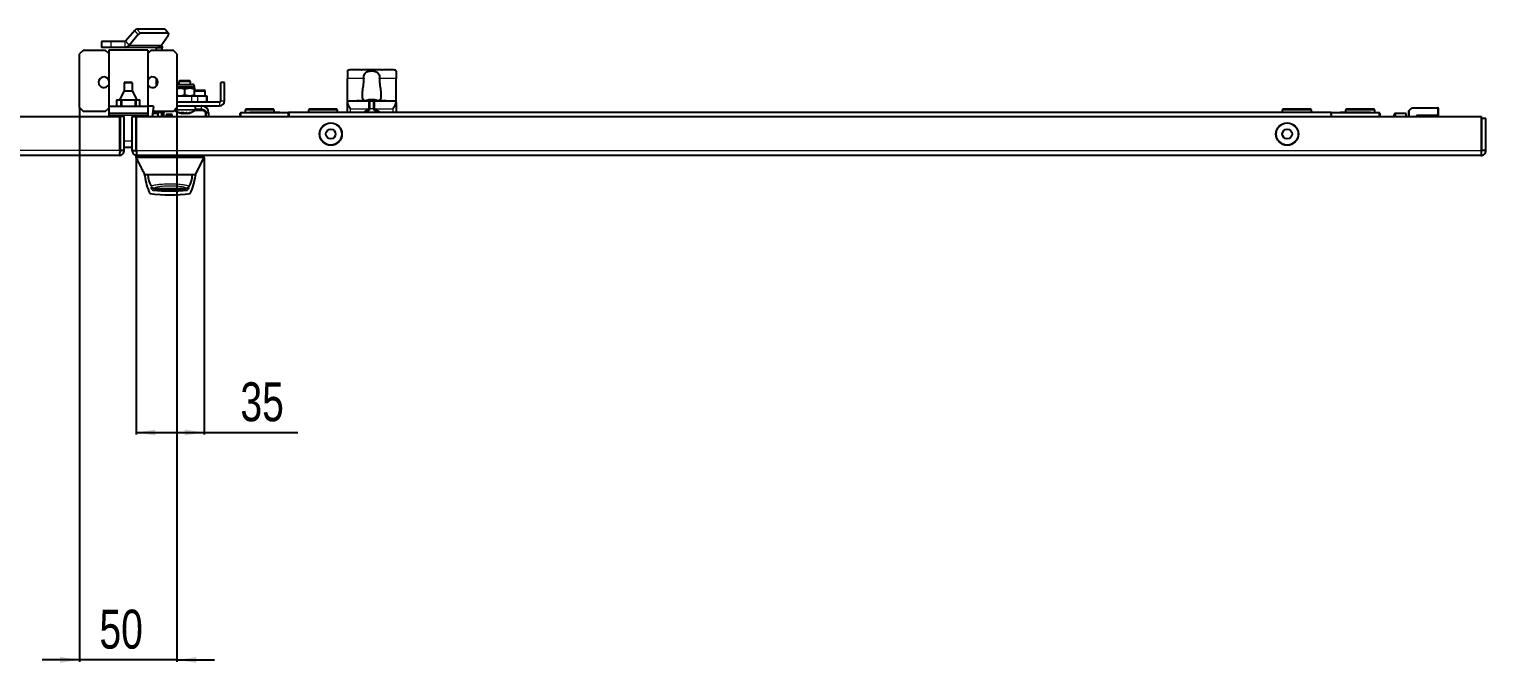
# Model space of a CAD drawing. Header units: millimetres. Extents: x -1434 to 3240, y -1538 to 1219.
# Drawn here: x 2119 to 2867, y -1538 to -1213 of the extents above; entities that cross this region are included whole.
import ezdxf

# ---------------------------------------------------------------- set-up
doc = ezdxf.new("R2010")
doc.units = ezdxf.units.MM
doc.layers.add('FORMAT', color=7, linetype='Continuous')
doc.styles.add('SLDTEXTSTYLE0', font='TXT', dxfattribs={"width": 0.75})
doc.dimstyles.new('SLDDIMSTYLE0', dxfattribs={"dimtxt": 20, "dimasz": 10, "dimexe": 0, "dimexo": 0.0625, "dimgap": 5, "dimtad": 2, "dimdec": 1, "dimrnd": 1e-09, "dimzin": 12, "dimdsep": 46, "dimtxsty": 'SLDTEXTSTYLE0', "dimsah": 1, "dimcen": 0.09, "dimadec": 0, "dimazin": 3, "dimtfac": 1, "dimtofl": 0, "dimtmove": 0, "dimatfit": 3, "dimfxl": 0, "dimfrac": 2, "dimtolj": 1, "dimtzin": 12, "dimarcsym": 0})
doc.dimstyles.new('SLDDIMSTYLE1', dxfattribs={"dimtxt": 20, "dimasz": 10, "dimexe": 0, "dimexo": 0.0625, "dimgap": 5, "dimtad": 2, "dimdec": 1, "dimrnd": 1e-09, "dimzin": 12, "dimdsep": 46, "dimtxsty": 'SLDTEXTSTYLE0', "dimsah": 1, "dimcen": 0.09, "dimadec": 0, "dimazin": 3, "dimtfac": 1, "dimtmove": 0, "dimatfit": 0, "dimfxl": 0, "dimfrac": 2, "dimtolj": 1, "dimtzin": 12, "dimarcsym": 0})

# ---------------------------------------------------------------- blocks, each defined once
blk = doc.blocks.new('_D_12')
at = {"layer": 'FORMAT'}
for p, q in [((2145.28, -1252.91), (2145.28, -1537.5)), ((2195.28, -1252.91), (2195.28, -1537.5)), ((2145.28, -1536.5), (2126.05, -1536.5)), ((2195.28, -1536.5), (2145.28, -1536.5)), ((2195.28, -1536.5), (2214.51, -1536.5))]:
    blk.add_line(p, q, dxfattribs=at)
for points in [[(2145.28, -1536.5), (2135.28, -1534.96), (2135.28, -1538.04)], [(2195.28, -1536.5), (2205.28, -1538.04), (2205.28, -1534.96)]]:
    blk.add_solid(points, dxfattribs=at)
at = {"layer": 'FORMAT', "insert": (2155.5, -1510.72), "char_height": 20, "attachment_point": 1, "style": 'SLDTEXTSTYLE0'}
blk.add_mtext('50', dxfattribs=at)
blk = doc.blocks.new('_D_13')
at = {"layer": 'FORMAT'}
for p, q in [((2174.28, -1278.51), (2174.28, -1420.76)), ((2209.28, -1278.51), (2209.28, -1420.76)), ((2174.28, -1419.76), (2209.28, -1419.76)), ((2209.28, -1419.76), (2257.44, -1419.76))]:
    blk.add_line(p, q, dxfattribs=at)
for points in [[(2174.28, -1419.76), (2184.28, -1421.3), (2184.28, -1418.22)], [(2209.28, -1419.76), (2199.28, -1418.22), (2199.28, -1421.3)]]:
    blk.add_solid(points, dxfattribs=at)
at = {"layer": 'FORMAT', "insert": (2227.88, -1393.98), "char_height": 20, "attachment_point": 1, "style": 'SLDTEXTSTYLE0'}
blk.add_mtext('35', dxfattribs=at)

msp = doc.modelspace()

# ---------------------------------------------------------------- linework, layer by layer
at = {"color": 7, "linetype": 'Continuous', "lineweight": 25}
for p, q in [((2156.56, -1219.02), (2156.56, -1222.02)), ((2161.56, -1219.02), (2156.56, -1219.02)), ((2168.5, -1219.02), (2161.56, -1219.02)), ((2173.63, -1213.34), (2168.87, -1218.84)), ((2175.47, -1215.46), (2170.71, -1220.96)), ((2188.88, -1212.63), (2174.74, -1212.63)), ((2190.72, -1214.76), (2176.58, -1214.76)), ((2187.17, -1220.96), (2190.75, -1215.84)), ((2191, -1214.86), (2189.17, -1212.74)), ((2147.28, -1223.4), (2145.28, -1225.4)), ((2145.28, -1252.9), (2145.28, -1225.4)), ((2147.28, -1223.4), (2158.53, -1223.4)), ((2161.56, -1222.02), (2156.56, -1222.02)), ((2160.28, -1225.15), (2158.53, -1223.4)), ((2180.28, -1223.4), (2160.28, -1223.4)), ((2160.28, -1223.4), (2160.28, -1252.4)), ((2168.5, -1222.02), (2161.56, -1222.02)), ((2185.03, -1222.02), (2168.5, -1222.02)), ((2182.03, -1223.4), (2180.28, -1225.15)), ((2180.28, -1223.4), (2180.28, -1252.4)), ((2182.03, -1223.4), (2193.28, -1223.4)), ((2187.78, -1222.32), (2184.78, -1222.32)), ((2184.78, -1223.4), (2184.78, -1222.32)), ((2187.78, -1223.4), (2187.78, -1222.32)), ((2195.28, -1225.4), (2193.28, -1223.4)), ((2195.28, -1225.4), (2195.28, -1252.9)), ((2289.8, -1233.61), (2284.28, -1233.61)), ((2290.69, -1233.56), (2290.17, -1233.56)), ((2299.88, -1233.5), (2290.69, -1233.5)), ((2300.4, -1233.56), (2299.88, -1233.55)), ((2306.28, -1233.61), (2300.76, -1233.61)), ((2168.27, -1240.4), (2168.27, -1244.4)), ((2168.77, -1239.9), (2171.78, -1239.9)), ((2172.28, -1240.4), (2172.28, -1244.4)), ((2184.78, -1238.65), (2184.78, -1238.01)), ((2184.78, -1238.65), (2185.23, -1238.65)), ((2184.78, -1241.79), (2184.78, -1238.65)), ((2195.31, -1241), (2195.28, -1241)), ((2195.31, -1241), (2203.25, -1241)), ((2196.78, -1239), (2196.28, -1239.5)), ((2196.28, -1239.5), (2196.28, -1241)), ((2202.02, -1239.5), (2196.28, -1239.5)), ((2196.78, -1239), (2201.57, -1239)), ((2201.57, -1239), (2201.78, -1239)), ((2202.28, -1239.5), (2201.78, -1239)), ((2202.28, -1239.5), (2202.02, -1239.5)), ((2202.28, -1241), (2202.28, -1239.5)), ((2219.78, -1240), (2217.78, -1240)), ((2217.78, -1249.4), (2217.78, -1240)), ((2219.78, -1249.4), (2219.78, -1240)), ((2282.78, -1234.17), (2282.78, -1238)), ((2282.78, -1249.5), (2282.78, -1238)), ((2307.78, -1234.17), (2307.78, -1238)), ((2307.78, -1249.5), (2307.78, -1238)), ((2164.28, -1248.9), (2164.28, -1252.4)), ((2164.28, -1248.9), (2165.78, -1248.9)), ((2168.27, -1244.4), (2165.78, -1248.9)), ((2165.78, -1248.9), (2174.78, -1248.9)), ((2166.78, -1248.9), (2166.78, -1252.4)), ((2168.27, -1244.4), (2172.28, -1244.4)), ((2172.28, -1244.4), (2174.78, -1248.9)), ((2173.78, -1248.9), (2173.78, -1252.4)), ((2174.78, -1248.9), (2176.28, -1248.9)), ((2176.28, -1252.4), (2176.28, -1248.9)), ((2195.28, -1243), (2196.88, -1243)), ((2202.97, -1247), (2195.28, -1247)), ((2199.42, -1243.45), (2196.88, -1243)), ((2201.88, -1243), (2196.88, -1243)), ((2199.42, -1246.55), (2196.88, -1247)), ((2199.42, -1246.55), (2199.42, -1243.45)), ((2204.35, -1243.45), (2201.88, -1243)), ((2204.28, -1243), (2201.88, -1243)), ((2204.35, -1246.55), (2201.88, -1247)), ((2206.05, -1247), (2202.97, -1247)), ((2204.28, -1243), (2204.28, -1242.03)), ((2204.34, -1243.04), (2204.28, -1243)), ((2204.28, -1243), (2204.28, -1243)), ((2204.28, -1247), (2204.28, -1247)), ((2204.34, -1243.1), (2204.3, -1243.06)), ((2204.35, -1246.55), (2204.35, -1243.45)), ((2204.35, -1244), (2209.18, -1244)), ((2210.51, -1247), (2206.05, -1247)), ((2209.78, -1247), (2209.78, -1244.6)), ((2210.78, -1247), (2210.51, -1247)), ((2210.78, -1250), (2210.78, -1247)), ((2290.43, -1245.29), (2290.43, -1247.87)), ((2294.77, -1249.17), (2294.76, -1248.87)), ((2296.23, -1248.9), (2296.23, -1248.87)), ((2300.13, -1247.87), (2300.13, -1245.29)), ((2145.28, -1252.9), (2147.28, -1254.9)), ((2158.53, -1254.9), (2147.28, -1254.9)), ((2158.53, -1254.9), (2160.28, -1253.15)), ((2180.28, -1252.4), (2160.28, -1252.4)), ((2160.28, -1252.4), (2160.28, -1255.9)), ((2180.28, -1255.9), (2160.28, -1255.9)), ((2160.28, -1255.9), (2160.28, -1256.99)), ((2180.28, -1252), (2182.91, -1252)), ((2180.28, -1252.4), (2180.28, -1255.9)), ((2180.28, -1255.9), (2180.28, -1256.99)), ((2183.34, -1252.44), (2182.61, -1257.5)), ((2185.58, -1255.9), (2182.84, -1255.9)), ((2183.34, -1252.44), (2182.91, -1252)), ((2193.28, -1254.9), (2182.99, -1254.9)), ((2185.65, -1254.9), (2185.58, -1255.6)), ((2185.58, -1257.5), (2185.58, -1255.6)), ((2187.58, -1257.5), (2187.58, -1255.6)), ((2188.28, -1255.9), (2187.58, -1255.9)), ((2188.28, -1255.9), (2188.28, -1257.5)), ((2193.28, -1254.9), (2195.28, -1252.9)), ((2195.28, -1250), (2217.18, -1250)), ((2195.28, -1252), (2217.18, -1252)), ((2197.92, -1255.85), (2197.92, -1255.9)), ((2198.22, -1255.45), (2198.22, -1255.89)), ((2198.22, -1255.9), (2198.22, -1255.45)), ((2198.39, -1255.89), (2198.22, -1255.86)), ((2198.39, -1255.44), (2198.39, -1255.89)), ((2198.43, -1255.9), (2198.43, -1255.44)), ((2199.19, -1255.82), (2199.19, -1255.9)), ((2199.22, -1255.83), (2199.22, -1255.89)), ((2199.28, -1255.87), (2199.22, -1255.89)), ((2200.13, -1255.9), (2200.13, -1255.58)), ((2200.34, -1255.9), (2200.34, -1255.86)), ((2200.63, -1255.8), (2200.63, -1255.9)), ((2200.66, -1255.79), (2200.66, -1255.89)), ((2208.28, -1253.9), (2204.74, -1253.9)), ((2204.78, -1254), (2204.78, -1252)), ((2210.28, -1257.5), (2210.28, -1255.9)), ((2211.58, -1255.6), (2211.58, -1257.5)), ((2227.78, -1257.5), (2227.78, -1255.8)), ((2228.08, -1255.5), (2252.48, -1255.5)), ((2230.78, -1253.5), (2230.28, -1254)), ((2230.28, -1254), (2230.28, -1255.5)), ((2245.28, -1254), (2230.28, -1254)), ((2230.78, -1253.5), (2244.78, -1253.5)), ((2232.64, -1255.3), (2232.64, -1255.5)), ((2236.45, -1255.3), (2236.45, -1255.5)), ((2236.45, -1255.3), (2237.24, -1255.3)), ((2237.24, -1255.3), (2237.24, -1255.5)), ((2237.24, -1255.3), (2239.12, -1255.3)), ((2238.58, -1255.3), (2238.58, -1255.28)), ((2239.12, -1255.3), (2239.12, -1255.5)), ((2239.12, -1255.3), (2240.17, -1255.3)), ((2240.17, -1255.3), (2240.17, -1255.5)), ((2240.17, -1255.3), (2241.57, -1255.3)), ((2241.74, -1255.28), (2241.74, -1255.5)), ((2241.83, -1255.3), (2241.83, -1255.5)), ((2241.83, -1255.3), (2243.18, -1255.3)), ((2243.18, -1255.3), (2243.18, -1255.5)), ((2243.18, -1255.3), (2245.17, -1255.3)), ((2245.28, -1254), (2244.78, -1253.5)), ((2245.17, -1255.3), (2245.17, -1255.5)), ((2245.17, -1255.3), (2248.13, -1255.3)), ((2245.28, -1255.3), (2245.28, -1254)), ((2248.13, -1255.3), (2248.13, -1255.5)), ((2787.78, -1255.5), (2252.78, -1255.5)), ((2252.78, -1255.5), (2252.78, -1255.8)), ((2252.78, -1255.8), (2252.78, -1256.45)), ((2263.28, -1253.5), (2262.78, -1254)), ((2262.78, -1254), (2262.78, -1255.5)), ((2277.78, -1254), (2262.78, -1254)), ((2263.28, -1253.5), (2277.28, -1253.5)), ((2277.78, -1254), (2277.28, -1253.5)), ((2277.78, -1255.5), (2277.78, -1254)), ((2282.78, -1250.38), (2282.78, -1249.5)), ((2282.78, -1249.5), (2296.28, -1249.5)), ((2282.78, -1255.5), (2282.78, -1250.38)), ((2287.66, -1249.4), (2287.66, -1249.5)), ((2287.8, -1249.4), (2287.8, -1249.5)), ((2287.92, -1249.4), (2287.92, -1249.5)), ((2288.73, -1249.4), (2287.92, -1249.4)), ((2288.73, -1249.4), (2288.73, -1249.5)), ((2288.88, -1249.4), (2288.88, -1249.5)), ((2289, -1249.4), (2289, -1249.5)), ((2289.34, -1249.4), (2289.34, -1249.5)), ((2289.52, -1249.4), (2289.52, -1249.5)), ((2290.05, -1249.4), (2290.05, -1249.5)), ((2290.53, -1249.4), (2290.53, -1249.5)), ((2290.7, -1249.4), (2290.7, -1249.5)), ((2291.16, -1249.4), (2291.16, -1249.5)), ((2291.3, -1249.4), (2291.3, -1249.5)), ((2291.42, -1249.4), (2291.42, -1249.5)), ((2291.73, -1249.4), (2291.73, -1249.5)), ((2293.01, -1249.4), (2291.89, -1249.4)), ((2293.01, -1249.4), (2293.01, -1249.5)), ((2293.15, -1249.4), (2293.15, -1249.5)), ((2293.34, -1249.4), (2293.34, -1249.5)), ((2293.35, -1249.4), (2293.35, -1249.5)), ((2293.94, -1249.4), (2293.35, -1249.4)), ((2293.94, -1249.4), (2293.94, -1249.5)), ((2294.84, -1249.4), (2294.27, -1249.4)), ((2294.28, -1249.5), (2296.28, -1249.5)), ((2294.28, -1253.5), (2294.28, -1249.5)), ((2294.28, -1253.5), (2294.28, -1253.53)), ((2294.56, -1249.17), (2294.53, -1248.94)), ((2294.84, -1249.4), (2294.84, -1249.5)), ((2294.85, -1249.4), (2294.85, -1249.5)), ((2294.85, -1249.4), (2295.03, -1249.4)), ((2295.03, -1249.4), (2295.03, -1249.5)), ((2295.03, -1249.4), (2295.03, -1249.4)), ((2295.05, -1249.4), (2295.05, -1249.5)), ((2295.2, -1249.4), (2295.2, -1249.5)), ((2296, -1249.4), (2295.2, -1249.4)), ((2296, -1249.4), (2296, -1249.5)), ((2296.14, -1249.4), (2296.14, -1249.5)), ((2296.26, -1249.4), (2296.26, -1249.5)), ((2296.28, -1249.5), (2296.28, -1253.5)), ((2296.28, -1253.53), (2296.28, -1253.5)), ((2296.29, -1249.43), (2296.55, -1249.43)), ((2296.69, -1249.4), (2296.69, -1249.5)), ((2296.78, -1248.99), (2296.79, -1248.94)), ((2296.78, -1249.5), (2307.78, -1249.5)), ((2296.82, -1249.4), (2296.82, -1249.5)), ((2297.18, -1249.4), (2297.18, -1249.5)), ((2297.44, -1249.4), (2297.44, -1249.5)), ((2297.56, -1249.4), (2297.56, -1249.5)), ((2297.7, -1249.4), (2297.7, -1249.5)), ((2297.82, -1249.4), (2297.82, -1249.5)), ((2298.25, -1249.4), (2298.25, -1249.5)), ((2298.28, -1249.4), (2298.25, -1249.4)), ((2298.29, -1249.4), (2298.29, -1249.5)), ((2298.32, -1249.4), (2298.32, -1249.5)), ((2298.49, -1249.4), (2298.49, -1249.5)), ((2298.84, -1249.4), (2298.84, -1249.5)), ((2299.33, -1249.4), (2299.33, -1249.5)), ((2299.52, -1249.4), (2299.52, -1249.5)), ((2299.87, -1249.4), (2299.87, -1249.5)), ((2300.02, -1249.4), (2300.02, -1249.5)), ((2301.08, -1249.4), (2300.02, -1249.4)), ((2301.08, -1249.4), (2301.08, -1249.5)), ((2301.39, -1249.4), (2301.39, -1249.5)), ((2301.56, -1249.4), (2301.56, -1249.5)), ((2301.93, -1249.4), (2301.93, -1249.5)), ((2302.69, -1249.4), (2301.93, -1249.4)), ((2302.69, -1249.4), (2302.69, -1249.5)), ((2307.78, -1250.38), (2307.78, -1249.5)), ((2307.78, -1250.38), (2307.78, -1255.5)), ((2763.28, -1253.5), (2762.78, -1254)), ((2762.78, -1254), (2762.78, -1255.5)), ((2777.78, -1254), (2762.78, -1254)), ((2763.28, -1253.5), (2777.28, -1253.5)), ((2777.78, -1254), (2777.28, -1253.5)), ((2777.78, -1255.5), (2777.78, -1254)), ((2787.78, -1255.5), (2787.78, -1255.8)), ((2787.78, -1256.45), (2787.78, -1255.8)), ((2788.08, -1255.5), (2812.48, -1255.5)), ((2792.43, -1255.3), (2792.43, -1255.5)), ((2792.43, -1255.3), (2792.78, -1255.3)), ((2792.78, -1255.3), (2792.78, -1255.5)), ((2792.78, -1255.3), (2793.03, -1255.3)), ((2793.03, -1255.3), (2793.03, -1255.5)), ((2793.03, -1255.3), (2793.14, -1255.3)), ((2793.14, -1255.3), (2793.14, -1255.5)), ((2794.17, -1255.3), (2794.17, -1255.5)), ((2794.17, -1255.3), (2794.84, -1255.3)), ((2794.84, -1255.3), (2794.84, -1255.5)), ((2794.84, -1255.3), (2795.18, -1255.3)), ((2795.18, -1255.3), (2795.18, -1255.5)), ((2795.78, -1253.5), (2795.28, -1254)), ((2795.28, -1254), (2795.28, -1255.3)), ((2810.28, -1254), (2795.28, -1254)), ((2795.78, -1253.5), (2809.78, -1253.5)), ((2798.49, -1255.5), (2798.49, -1255.28)), ((2798.63, -1255.3), (2799.41, -1255.3)), ((2799.41, -1255.3), (2799.41, -1255.5)), ((2799.41, -1255.3), (2800.2, -1255.3)), ((2800.2, -1255.3), (2800.2, -1255.5)), ((2800.2, -1255.3), (2800.69, -1255.3)), ((2800.69, -1255.3), (2800.69, -1255.5)), ((2800.69, -1255.3), (2802.08, -1255.3)), ((2801.72, -1255.28), (2801.72, -1255.3)), ((2802.08, -1255.3), (2802.08, -1255.5)), ((2802.08, -1255.3), (2803.13, -1255.3)), ((2803.13, -1255.3), (2803.13, -1255.5)), ((2804.17, -1255.3), (2804.17, -1255.5)), ((2804.17, -1255.3), (2806.14, -1255.3)), ((2806.14, -1255.3), (2806.14, -1255.5)), ((2806.14, -1255.3), (2808.13, -1255.3)), ((2808.13, -1255.3), (2808.13, -1255.5)), ((2810.28, -1254), (2809.78, -1253.5)), ((2810.28, -1255.5), (2810.28, -1254)), ((2812.78, -1255.8), (2812.78, -1257.5)), ((2826.28, -1256), (2820.88, -1256)), ((2826.28, -1257.5), (2826.28, -1256)), ((2827.78, -1254.5), (2829.28, -1253)), ((2827.78, -1257.5), (2827.78, -1254.5)), ((2827.98, -1254.58), (2827.78, -1254.5)), ((2829.36, -1253.2), (2829.28, -1253)), ((2829.28, -1253), (2842.58, -1253)), ((2842.78, -1253.2), (2842.78, -1256.8)), ((1475.58, -1257.5), (2165.98, -1257.5)), ((2160.28, -1256.99), (2160.28, -1257.5)), ((2165.98, -1274.9), (2165.98, -1257.5)), ((2168.28, -1257.5), (2166.28, -1257.5)), ((2166.28, -1274.9), (2166.28, -1257.5)), ((2168.28, -1274.9), (2168.28, -1257.5)), ((2172.28, -1274.9), (2172.28, -1257.5)), ((2172.28, -1257.5), (2174.28, -1257.5)), ((2174.28, -1274.9), (2174.28, -1257.5)), ((2174.58, -1257.5), (2864.98, -1257.5)), ((2174.58, -1274.9), (2174.58, -1257.5)), ((2180.28, -1256.99), (2180.28, -1257.5)), ((2192.88, -1256.45), (2189.68, -1256.45)), ((2189.68, -1256.45), (2189.68, -1257.5)), ((2189.68, -1257.2), (2192.88, -1257.2)), ((2192.88, -1257.5), (2192.88, -1256.45)), ((2252.78, -1256.45), (2252.78, -1257.5)), ((2787.78, -1256.45), (2787.78, -1257.5)), ((2820.28, -1257.5), (2820.28, -1256.6)), ((2831.78, -1257.2), (2831.78, -1257.5)), ((2842.58, -1257), (2831.98, -1257)), ((2842.78, -1257.2), (2842.78, -1256.8)), ((2842.78, -1257.2), (2842.78, -1257.5)), ((2864.98, -1274.9), (2864.98, -1257.5)), ((2867.28, -1258.5), (2865.28, -1258.5)), ((2865.28, -1274.9), (2865.28, -1258.5)), ((2867.28, -1274.9), (2867.28, -1258.5)), ((2165.68, -1277.5), (1475.88, -1277.5)), ((2166.28, -1273.4), (2165.98, -1273.4)), ((2168.28, -1274.9), (2166.28, -1274.9)), ((2166.28, -1275.08), (2166.28, -1275.5)), ((2172.28, -1273.4), (2168.28, -1273.4)), ((2172.28, -1274.9), (2174.28, -1274.9)), ((2174.28, -1275.5), (2174.28, -1274.9)), ((2174.28, -1278.5), (2174.28, -1277.5)), ((2174.88, -1277.5), (2174.28, -1277.5)), ((2864.68, -1277.5), (2174.88, -1277.5)), ((2203.78, -1278.5), (2179.78, -1278.5)), ((2204.78, -1287.5), (2209.31, -1278.45)), ((2209.28, -1278.5), (2209.28, -1277.5)), ((2867.28, -1274.9), (2865.28, -1274.9)), ((2181.18, -1287.5), (2178.78, -1287.5)), ((2178.82, -1287.5), (2178.82, -1287.71)), ((2202.38, -1287.5), (2181.18, -1287.5)), ((2204.78, -1287.5), (2202.38, -1287.5)), ((2204.74, -1287.71), (2204.74, -1287.5)), ((2185.95, -1294.48), (2186.1, -1294.49)), ((2185.95, -1294.49), (2197.54, -1294.49))]:
    msp.add_line(p, q, dxfattribs=at)
at = {"color": 8, "linetype": 'Continuous', "lineweight": 18}
for p, q in [((2161.56, -1222.02), (2161.56, -1219.02)), ((2168.5, -1219.02), (2168.5, -1222.02)), ((2168.87, -1218.84), (2170.71, -1220.96)), ((2175.47, -1215.46), (2173.63, -1213.34)), ((2176.58, -1214.76), (2174.74, -1212.63)), ((2190.72, -1214.76), (2188.88, -1212.63)), ((2187.17, -1220.96), (2170.71, -1220.96)), ((2172.28, -1240.4), (2168.27, -1240.4)), ((2291.19, -1238), (2282.78, -1238)), ((2307.78, -1238), (2299.37, -1238)), ((2166.28, -1248.9), (2166.28, -1252.4)), ((2174.28, -1248.9), (2174.28, -1252.4)), ((2195.28, -1242.03), (2204.28, -1242.03)), ((2202.97, -1250), (2202.97, -1247)), ((2209.78, -1244.6), (2204.35, -1244.6)), ((2206.05, -1250), (2206.05, -1247)), ((2210.51, -1250), (2210.51, -1247)), ((2182.9, -1255.5), (2185.58, -1255.5)), ((2187.58, -1255.6), (2185.58, -1255.6)), ((2187.58, -1255.5), (2188.36, -1255.5)), ((2188.78, -1257.5), (2188.78, -1255.9)), ((2193.78, -1254.4), (2194.47, -1254.4)), ((2204.22, -1254.2), (2193.98, -1254.2)), ((2204.31, -1254), (2194.18, -1254)), ((2204.1, -1254.4), (2208.28, -1254.4)), ((2204.68, -1254.2), (2204.22, -1254.2)), ((2204.78, -1254), (2204.31, -1254)), ((2207.98, -1254), (2207.98, -1252)), ((2209.78, -1255.9), (2209.78, -1257.5)), ((2210.22, -1255.6), (2211.58, -1255.6)), ((2217.18, -1250), (2217.18, -1252)), ((2217.78, -1249.4), (2219.78, -1249.4)), ((2228.08, -1255.8), (2227.78, -1255.8)), ((2228.08, -1255.5), (2228.08, -1255.8)), ((2228.08, -1255.8), (2228.08, -1257.5)), ((2252.48, -1255.8), (2228.08, -1255.8)), ((2233.87, -1255.3), (2233.87, -1255.5)), ((2252.48, -1255.5), (2252.48, -1255.8)), ((2252.78, -1255.8), (2252.48, -1255.8)), ((2252.48, -1257.5), (2252.48, -1255.8)), ((2284.28, -1253.5), (2284.28, -1255.5)), ((2284.28, -1253.5), (2293.78, -1253.5)), ((2291.89, -1249.4), (2291.89, -1249.5)), ((2293.42, -1254.01), (2293.56, -1254.49)), ((2293.78, -1253.5), (2293.78, -1249.5)), ((2293.78, -1253.5), (2294.28, -1253.5)), ((2293.78, -1253.53), (2293.78, -1253.5)), ((2293.78, -1253.53), (2294.28, -1253.53)), ((2296.28, -1253.5), (2294.28, -1253.5)), ((2296.28, -1253.5), (2296.78, -1253.5)), ((2296.28, -1253.53), (2296.78, -1253.53)), ((2296.78, -1249.5), (2296.78, -1253.5)), ((2296.78, -1253.5), (2296.78, -1253.53)), ((2296.78, -1253.5), (2306.28, -1253.5)), ((2297.01, -1254.49), (2297.14, -1254.01)), ((2306.28, -1255.5), (2306.28, -1253.5)), ((2788.08, -1255.8), (2787.78, -1255.8)), ((2788.08, -1255.8), (2788.08, -1255.5)), ((2788.08, -1255.8), (2788.08, -1257.5)), ((2812.48, -1255.8), (2788.08, -1255.8)), ((2796.91, -1255.3), (2796.91, -1255.5)), ((2812.48, -1255.5), (2812.48, -1255.8)), ((2812.78, -1255.8), (2812.48, -1255.8)), ((2812.48, -1257.5), (2812.48, -1255.8)), ((2820.88, -1256), (2820.88, -1257.5)), ((2829.36, -1253.2), (2827.98, -1254.58)), ((2827.98, -1254.58), (2827.98, -1257.5)), ((2842.58, -1253.2), (2829.36, -1253.2)), ((2842.58, -1253.2), (2842.58, -1253)), ((2842.58, -1256.8), (2842.58, -1253.2)), ((2842.78, -1253.2), (2842.58, -1253.2)), ((2180.28, -1256.99), (2160.28, -1256.99)), ((2192.88, -1256.65), (2189.68, -1256.65)), ((2831.58, -1257.5), (2831.58, -1257.2)), ((2831.78, -1257.2), (2831.58, -1257.2)), ((2831.98, -1257.2), (2831.78, -1257.2)), ((2831.98, -1256.8), (2842.58, -1256.8)), ((2831.98, -1257), (2831.98, -1256.8)), ((2831.98, -1257), (2831.98, -1257.2)), ((2842.58, -1257.2), (2831.98, -1257.2)), ((2831.98, -1257.2), (2831.98, -1257.5)), ((2842.78, -1256.8), (2842.58, -1256.8)), ((2842.58, -1257), (2842.58, -1256.8)), ((2842.58, -1257), (2842.58, -1257.2)), ((2842.78, -1257.2), (2842.58, -1257.2)), ((2842.58, -1257.5), (2842.58, -1257.2)), ((2166.28, -1270.14), (2165.98, -1270.14)), ((2172.28, -1270.14), (2168.28, -1270.14)), ((2165.98, -1274.9), (1475.58, -1274.9)), ((2174.58, -1274.9), (2864.98, -1274.9)), ((2179.78, -1278.5), (2179.78, -1277.5)), ((2203.78, -1278.5), (2203.78, -1277.5))]:
    msp.add_line(p, q, dxfattribs=at)
at = {"color": 7, "linetype": 'Continuous', "lineweight": 25, "flags": 128}
for points in [[(2190.75, -1215.84), (2190.89, -1215.62), (2190.99, -1215.41), (2191.05, -1215.22), (2191.07, -1215.06), (2191.05, -1214.93), (2190.98, -1214.83), (2190.87, -1214.78), (2190.72, -1214.76)], [(2200.63, -1255.85), (2200.62, -1255.85), (2200.34, -1255.9)], [(2865.28, -1264), (2865.14, -1263.75), (2864.98, -1263.48)], [(2864.98, -1272.52), (2865.14, -1272.25), (2865.28, -1272)], [(2182.66, -1294.93), (2182.3, -1294.04), (2182.2, -1293.76)], [(2201.47, -1293.45), (2201.25, -1294.04), (2200.9, -1294.93)]]:
    msp.add_lwpolyline(points, dxfattribs=at)
at = {"color": 8, "linetype": 'Continuous', "lineweight": 18, "flags": 128}
for points in [[(2864.98, -1264.08), (2865.27, -1264.67), (2865.28, -1264.69)], [(2865.28, -1271.32), (2865.27, -1271.34), (2864.98, -1271.93)]]:
    msp.add_lwpolyline(points, dxfattribs=at)
at = {"color": 7, "linetype": 'Continuous', "lineweight": 25}
for centre, radius in [((2274.28, -1266.5), 5.75), ((2765.28, -1266.5), 5.75), ((2274.28, -1266.5), 2.5), ((2765.28, -1266.5), 2.5)]:
    msp.add_circle(centre, radius, dxfattribs=at)
at = {"color": 8, "linetype": 'Continuous', "lineweight": 18}
for centre in [(2274.28, -1266.5), (2765.28, -1266.5)]:
    msp.add_circle(centre, 5.5, dxfattribs=at)
at = {"color": 7, "linetype": 'Continuous', "lineweight": 25}
for centre, radius, start, end in [((2168.49, -1218.53), 0.488, 270.87936, 320.24354), ((2175.16, -1214.52), 1.93, 102.48392, 142.40224), ((2177, -1216.64), 1.93, 102.48392, 142.40224), ((2188.92, -1212.98), 0.349, 43.92833, 95.92878), ((2168.46, -1219.09), 2.93, 270.87936, 320.24354), ((2157.78, -1239.9), 2.75, 24.61998, 335.38002), ((2168.77, -1240.4), 0.5, 90, 180), ((2171.78, -1240.4), 0.5, 0, 90), ((2182.78, -1239.9), 2.75, 204.61998, 155.38002), ((2203.25, -1242.03), 1.03, 0, 90), ((2209.18, -1244.6), 0.6, 0, 90), ((2295.28, -1256.8), 8, 100.36105, 108.44483), ((2294.52, -1252.65), 3.79, 92.89181, 101.41741), ((2294.24, -1249.47), 0.598, 60.52387, 80.98963), ((2295.03, -1256.43), 7.56, 92.05637, 94.65981), ((2294.55, -1253.22), 4.35, 79.33098, 87.2142), ((2296.01, -1253.22), 4.35, 92.7858, 100.66902), ((2295.53, -1256.41), 7.54, 81.91714, 87.9462), ((2296.31, -1249.4), 0.529, 98.37942, 107.95469), ((2296.04, -1252.65), 3.79, 78.58259, 87.10819), ((2295.28, -1256.8), 8, 70.17456, 79.63895), ((2189.18, -1255.6), 1.6, 154.05552, 180), ((2199.28, -1247), 9, 233.1301, 260.06184), ((2199.4, -1247.28), 8.7, 247.04384, 262.19579), ((2198.99, -1249.21), 6.77, 243.84337, 260.92447), ((2198.03, -1248.38), 7.07, 264.24699, 275.75301), ((2199.05, -1253.24), 2.78, 231.39719, 252.55931), ((2198.61, -1251.11), 4.83, 261.51445, 261.84337), ((2198.43, -1255.74), 0.261, 216.15143, 217.25209), ((2199.36, -1247.06), 8.89, 263.76729, 264.01043), ((2199.95, -1253.03), 2.97, 239.17887, 255.2323), ((2200.12, -1254.29), 1.79, 219.07445, 243.97081), ((2198.55, -1251.68), 4.26, 278.69652, 279.04651), ((2200.01, -1251.68), 4.26, 260.95349, 261.30348), ((2198.53, -1252.82), 3.19, 285.22643, 309.29893), ((2199.12, -1254.76), 1.52, 311.59883, 339.64636), ((2199.2, -1247.06), 8.89, 275.98957, 276.23271), ((2199, -1248.9), 7.09, 279.44276, 293.2387), ((2199.95, -1251.11), 4.83, 278.15663, 278.48555), ((2199.43, -1247.85), 8.14, 278.72305, 291.64085), ((2199.28, -1247), 9, 279.93816, 306.8699), ((2202.11, -1254.05), 1.4, 257.05409, 282.94591), ((2204.53, -1254), 0.25, 306.8699, 0), ((2207.98, -1255.6), 3.6, 0, 90), ((2217.18, -1249.4), 2.6, 270, 0), ((2217.18, -1249.4), 0.6, 270, 0), ((2228.08, -1255.8), 0.3, 90, 180), ((2252.48, -1255.8), 0.3, 0, 90), ((2295.28, -1260.5), 6.25, 106.01339, 126.8699), ((2293.28, -1253.53), 1, 286.01339, 0), ((2295.4, -1251.12), 2.34, 111.72177, 124.60369), ((2294.6, -1256.44), 7.26, 85.75775, 94.24225), ((2298.53, -1249.93), 3.47, 163.53436, 167.76578), ((2297.28, -1253.53), 1, 180, 253.98661), ((2295.21, -1255.22), 6.42, 69.70137, 77.56561), ((2295.28, -1256.76), 7.96, 71.95242, 79.10923), ((2295.28, -1260.5), 6.25, 53.1301, 73.98661), ((2297.59, -1249.8), 0.629, 75.56061, 104.43939), ((2788.08, -1255.8), 0.3, 90, 180), ((2812.48, -1255.8), 0.3, 0, 90), ((2820.88, -1256.6), 0.6, 90, 180), ((2842.58, -1253.2), 0.2, 0, 90), ((2831.98, -1257.2), 0.2, 90, 180), ((2842.58, -1256.8), 0.2, 270, 0), ((2857.78, -1268), 7.5, 343.7398, 16.2602), ((2170.84, -1287.71), 7.98, 358.26695, 359.99994), ((2205.67, -1285.15), 27, 185.96099, 206.16954), ((2191.78, -1287.5), 11.4, 180, 210.87421), ((2191.78, -1287.5), 11.4, 329.05608, 0), ((2177.89, -1285.15), 27, 333.83046, 354.03918), ((2212.72, -1287.71), 7.98, 180, 181.7325), ((2191.78, -1215.71), 82, 262.75342, 277.24658), ((2183.12, -1294.74), 0.5, 203.04365, 263.74905), ((2191.78, -1215.71), 80, 263.74905, 276.25095), ((2200.44, -1294.74), 0.5, 276.25095, 336.95635)]:
    msp.add_arc(centre, radius, start, end, dxfattribs=at)
at = {"color": 8, "linetype": 'Continuous', "lineweight": 18}
for centre, radius, start, end in [((2295.28, -1260.5), 6.75, 106.01339, 132.20545), ((2293.28, -1253.53), 0.5, 286.01339, 0), ((2297.28, -1253.53), 0.5, 180, 253.98661), ((2295.28, -1260.5), 6.75, 47.79455, 73.98661), ((2831.98, -1257.2), 0.4, 90, 180)]:
    msp.add_arc(centre, radius, start, end, dxfattribs=at)
at = {"color": 7, "linetype": 'Continuous', "lineweight": 25}
for points in [[(2184.48, -1222.02), (2184.56, -1222.04), (2184.72, -1222.07), (2184.76, -1222.24), (2184.78, -1222.32)], [(2187.17, -1220.96), (2187.03, -1221.12), (2186.73, -1221.43), (2186.2, -1221.76), (2185.62, -1221.98), (2185.22, -1222), (2185.03, -1222.02)], [(2208.28, -1253.9), (2208.54, -1253.93), (2209.07, -1253.99), (2209.73, -1254.45), (2210.19, -1255.11), (2210.25, -1255.64), (2210.28, -1255.9)], [(2165.68, -1277.5), (2166.02, -1277.46), (2166.7, -1277.38), (2167.56, -1276.78), (2168.16, -1275.92), (2168.24, -1275.24), (2168.28, -1274.9)], [(2165.68, -1275.5), (2165.84, -1275.46), (2166.17, -1275.39), (2166.24, -1275.06), (2166.28, -1274.9)], [(2165.98, -1274.9), (2165.95, -1275.24), (2165.9, -1275.92), (2165.83, -1276.78), (2165.75, -1277.38), (2165.7, -1277.46), (2165.68, -1277.5)], [(2174.88, -1277.5), (2174.85, -1277.46), (2174.8, -1277.38), (2174.73, -1276.78), (2174.65, -1275.92), (2174.6, -1275.24), (2174.58, -1274.9)], [(2864.98, -1274.9), (2864.95, -1275.24), (2864.9, -1275.92), (2864.83, -1276.78), (2864.75, -1277.38), (2864.7, -1277.46), (2864.68, -1277.5)]]:
    msp.add_open_spline(points, degree=3, dxfattribs=at)
for points, knots in [([(2187.41, -1220.88), (2187.45, -1220.94), (2187.74, -1221.35), (2187.76, -1221.87), (2187.78, -1222.32)], [0, 0, 0, 0, 0.14034, 1, 1, 1, 1]), ([(2284.28, -1233.61), (2284.11, -1233.61), (2283.78, -1233.62), (2283.33, -1233.68), (2282.99, -1233.8), (2282.81, -1233.97), (2282.79, -1234.11), (2282.78, -1234.17)], [0, 0, 0, 0, 0.2129, 0.425707, 0.640613, 0.853382, 1, 1, 1, 1]), ([(2289.8, -1233.61), (2289.9, -1233.59), (2290.03, -1233.58), (2290.14, -1233.56), (2290.17, -1233.56)], [0, 0, 0, 0, 0.789403, 1, 1, 1, 1]), ([(2300.4, -1233.56), (2300.41, -1233.56), (2300.52, -1233.58), (2300.65, -1233.59), (2300.76, -1233.61)], [0, 0, 0, 0, 0.161974, 1, 1, 1, 1]), ([(2307.78, -1234.17), (2307.77, -1234.09), (2307.74, -1233.93), (2307.5, -1233.76), (2307.14, -1233.66), (2306.71, -1233.61), (2306.41, -1233.61), (2306.28, -1233.61)], [0, 0, 0, 0, 0.205683, 0.411346, 0.618649, 0.832339, 1, 1, 1, 1]), ([(2291.19, -1238), (2291.14, -1239), (2291.03, -1241.14), (2290.51, -1243.58), (2290.45, -1244.89), (2290.43, -1245.29)], [0, 0, 0, 0, 0.378823, 0.812228, 1, 1, 1, 1]), ([(2291.19, -1238), (2291.21, -1237.59), (2291.25, -1236.76), (2291.61, -1235.66), (2292.26, -1234.86), (2293.19, -1234.37), (2294.34, -1234.12), (2295.67, -1234.08), (2297.01, -1234.25), (2298.14, -1234.72), (2298.87, -1235.52), (2299.25, -1236.55), (2299.37, -1237.41), (2299.37, -1237.9), (2299.37, -1238)], [0, 0, 0, 0, 0.088505, 0.177138, 0.262858, 0.344694, 0.430485, 0.525193, 0.625645, 0.723911, 0.812494, 0.894483, 0.978997, 1, 1, 1, 1]), ([(2300.13, -1245.29), (2300.05, -1244.38), (2299.87, -1242.52), (2299.41, -1239.92), (2299.38, -1238.39), (2299.37, -1238)], [0, 0, 0, 0, 0.417668, 0.852903, 1, 1, 1, 1]), ([(2196.88, -1243), (2196.82, -1243), (2196.28, -1243), (2195.75, -1243.15), (2195.28, -1243.27)], [0, 0, 0, 0, 0.1109, 1, 1, 1, 1]), ([(2196.88, -1247), (2196.82, -1247), (2196.28, -1247), (2195.75, -1246.86), (2195.28, -1246.73)], [0, 0, 0, 0, 0.1109, 1, 1, 1, 1]), ([(2201.88, -1243), (2201.82, -1243), (2200.99, -1243.01), (2200.18, -1243.24), (2199.42, -1243.45)], [0, 0, 0, 0, 0.070201, 1, 1, 1, 1]), ([(2201.88, -1247), (2201.82, -1247), (2200.99, -1246.99), (2200.18, -1246.77), (2199.42, -1246.55)], [0, 0, 0, 0, 0.070201, 1, 1, 1, 1]), ([(2204.28, -1243), (2204.28, -1243.01), (2204.31, -1243.03), (2204.33, -1243.27), (2204.35, -1243.45)], [0, 0, 0, 0, 0.268634, 1, 1, 1, 1]), ([(2204.28, -1247), (2204.28, -1246.99), (2204.31, -1246.97), (2204.33, -1246.73), (2204.35, -1246.55)], [0, 0, 0, 0, 0.268634, 1, 1, 1, 1]), ([(2290.43, -1247.87), (2290.47, -1248.15), (2290.56, -1248.69), (2291.35, -1249.14), (2292.34, -1249.35), (2293.12, -1249.39), (2293.4, -1249.4)], [0, 0, 0, 0, 0.2891573, 0.5794111, 0.8475326, 1, 1, 1, 1]), ([(2297.29, -1249.4), (2297.72, -1249.37), (2298.63, -1249.3), (2299.57, -1248.99), (2300.06, -1248.5), (2300.11, -1248.06), (2300.13, -1247.87)], [0, 0, 0, 0, 0.255921, 0.530677, 0.799973, 1, 1, 1, 1]), ([(2188.28, -1255.9), (2188.3, -1255.63), (2188.32, -1255.26), (2188.53, -1254.98), (2188.59, -1254.9)], [0, 0, 0, 0, 0.734422, 1, 1, 1, 1]), ([(2232.64, -1255.3), (2232.82, -1255.3), (2233.16, -1255.3), (2233.65, -1255.3), (2233.87, -1255.3)], [0, 0, 0, 0, 0.5368, 1, 1, 1, 1]), ([(2233.87, -1255.3), (2234.25, -1255.3), (2234.94, -1255.3), (2235.8, -1255.3), (2236.25, -1255.3), (2236.27, -1255.3)], [0, 0, 0, 0, 0.522437, 0.975649, 1, 1, 1, 1]), ([(2282.78, -1250.38), (2282.8, -1250.55), (2282.86, -1250.97), (2283.33, -1251.92), (2283.86, -1252.81), (2284.21, -1253.38), (2284.28, -1253.5), (2284.28, -1253.5)], [0, 0, 0, 0, 0.19414, 0.485275, 0.898779, 0.996769, 1, 1, 1, 1]), ([(2287.8, -1249.4), (2287.78, -1249.4), (2287.74, -1249.4), (2287.69, -1249.4), (2287.66, -1249.4), (2287.66, -1249.4), (2287.66, -1249.4)], [0, 0, 0, 0, 0.280836, 0.55925, 0.779182, 1, 1, 1, 1]), ([(2287.92, -1249.4), (2287.92, -1249.4), (2287.92, -1249.4), (2287.89, -1249.4), (2287.85, -1249.4), (2287.82, -1249.4), (2287.8, -1249.4)], [0, 0, 0, 0, 0.280888, 0.559482, 0.77927, 1, 1, 1, 1]), ([(2288.88, -1249.4), (2288.87, -1249.4), (2288.83, -1249.4), (2288.78, -1249.4), (2288.75, -1249.4), (2288.73, -1249.4)], [0, 0, 0, 0, 0.2806376, 0.5608768, 1, 1, 1, 1]), ([(2289, -1249.4), (2289, -1249.4), (2289, -1249.4), (2288.97, -1249.4), (2288.93, -1249.4), (2288.9, -1249.4), (2288.88, -1249.4)], [0, 0, 0, 0, 0.280941, 0.559114, 0.779089, 1, 1, 1, 1]), ([(2289.52, -1249.4), (2289.46, -1249.4), (2289.35, -1249.4), (2289.34, -1249.4), (2289.34, -1249.4)], [0, 0, 0, 0, 0.559312, 1, 1, 1, 1]), ([(2290.05, -1249.4), (2290, -1249.4), (2289.88, -1249.4), (2289.68, -1249.4), (2289.58, -1249.4), (2289.52, -1249.4)], [0, 0, 0, 0, 0.280496, 0.560765, 1, 1, 1, 1]), ([(2290.53, -1249.4), (2290.46, -1249.4), (2290.34, -1249.4), (2290.14, -1249.4), (2290.05, -1249.4)], [0, 0, 0, 0, 0.560137, 1, 1, 1, 1]), ([(2290.7, -1249.4), (2290.7, -1249.4), (2290.68, -1249.4), (2290.58, -1249.4), (2290.53, -1249.4)], [0, 0, 0, 0, 0.559914, 1, 1, 1, 1]), ([(2291.3, -1249.4), (2291.28, -1249.4), (2291.24, -1249.4), (2291.19, -1249.4), (2291.16, -1249.4), (2291.16, -1249.4), (2291.16, -1249.4)], [0, 0, 0, 0, 0.280765, 0.559178, 0.779175, 1, 1, 1, 1]), ([(2291.42, -1249.4), (2291.42, -1249.4), (2291.42, -1249.4), (2291.39, -1249.4), (2291.35, -1249.4), (2291.32, -1249.4), (2291.3, -1249.4)], [0, 0, 0, 0, 0.280828, 0.559417, 0.779393, 1, 1, 1, 1]), ([(2291.89, -1249.4), (2291.87, -1249.4), (2291.83, -1249.4), (2291.77, -1249.4), (2291.74, -1249.4), (2291.74, -1249.4), (2291.73, -1249.4)], [0, 0, 0, 0, 0.280951, 0.559967, 0.779431, 1, 1, 1, 1]), ([(2293.15, -1249.4), (2293.15, -1249.4), (2293.14, -1249.4), (2293.11, -1249.4), (2293.06, -1249.4), (2293.03, -1249.4), (2293.01, -1249.4)], [0, 0, 0, 0, 0.2807125, 0.5587014, 0.7790455, 1, 1, 1, 1]), ([(2293.35, -1249.4), (2293.35, -1249.4), (2293.34, -1249.4), (2293.34, -1249.4), (2293.34, -1249.4)], [0, 0, 0, 0, 0.560081, 1, 1, 1, 1]), ([(2293.78, -1249.5), (2293.78, -1249.5), (2293.79, -1249.5), (2293.79, -1249.5), (2293.8, -1249.5), (2293.84, -1249.5), (2293.96, -1249.5), (2294.18, -1249.5), (2294.25, -1249.5), (2294.28, -1249.5)], [0, 0, 0, 0, 0.00167, 0.003889, 0.009531, 0.034361, 0.132751, 0.526214, 1, 1, 1, 1]), ([(2294.12, -1249.4), (2294.1, -1249.4), (2294.05, -1249.4), (2293.98, -1249.4), (2293.96, -1249.4), (2293.94, -1249.4)], [0, 0, 0, 0, 0.281226, 0.561522, 1, 1, 1, 1]), ([(2294.85, -1249.4), (2294.85, -1249.4), (2294.85, -1249.4), (2294.84, -1249.4), (2294.84, -1249.4)], [0, 0, 0, 0, 0.559504, 1, 1, 1, 1]), ([(2295.2, -1249.4), (2295.18, -1249.4), (2295.14, -1249.4), (2295.08, -1249.4), (2295.05, -1249.4), (2295.05, -1249.4), (2295.05, -1249.4)], [0, 0, 0, 0, 0.280855, 0.559718, 0.779518, 1, 1, 1, 1]), ([(2296.14, -1249.4), (2296.12, -1249.4), (2296.08, -1249.4), (2296.03, -1249.4), (2296, -1249.4), (2296, -1249.4), (2296, -1249.4)], [0, 0, 0, 0, 0.280813, 0.559099, 0.77917, 1, 1, 1, 1]), ([(2296.26, -1249.4), (2296.26, -1249.4), (2296.26, -1249.4), (2296.23, -1249.4), (2296.19, -1249.4), (2296.16, -1249.4), (2296.14, -1249.4)], [0, 0, 0, 0, 0.2809124, 0.5594047, 0.7791083, 1, 1, 1, 1]), ([(2296.28, -1249.5), (2296.32, -1249.5), (2296.4, -1249.5), (2296.66, -1249.5), (2296.78, -1249.5), (2296.78, -1249.5)], [0, 0, 0, 0, 0.475461, 0.994056, 1, 1, 1, 1]), ([(2296.69, -1249.4), (2296.67, -1249.4), (2296.63, -1249.4), (2296.58, -1249.4), (2296.55, -1249.4), (2296.55, -1249.4), (2296.55, -1249.4)], [0, 0, 0, 0, 0.280888, 0.559023, 0.779155, 1, 1, 1, 1]), ([(2296.82, -1249.4), (2296.81, -1249.4), (2296.81, -1249.4), (2296.79, -1249.4), (2296.74, -1249.4), (2296.71, -1249.4), (2296.69, -1249.4)], [0, 0, 0, 0, 0.2809, 0.559498, 0.779148, 1, 1, 1, 1]), ([(2297.18, -1249.4), (2297.13, -1249.4), (2297.02, -1249.4), (2296.89, -1249.4), (2296.82, -1249.4), (2296.82, -1249.4), (2296.82, -1249.4)], [0, 0, 0, 0, 0.280935, 0.559487, 0.779245, 1, 1, 1, 1]), ([(2297.44, -1249.4), (2297.4, -1249.4), (2297.32, -1249.4), (2297.23, -1249.4), (2297.18, -1249.4)], [0, 0, 0, 0, 0.559441, 1, 1, 1, 1]), ([(2297.56, -1249.4), (2297.55, -1249.4), (2297.55, -1249.4), (2297.47, -1249.4), (2297.44, -1249.4)], [0, 0, 0, 0, 0.560313, 1, 1, 1, 1]), ([(2297.7, -1249.4), (2297.68, -1249.4), (2297.64, -1249.4), (2297.59, -1249.4), (2297.56, -1249.4), (2297.56, -1249.4), (2297.56, -1249.4)], [0, 0, 0, 0, 0.2809103, 0.559174, 0.7791663, 1, 1, 1, 1]), ([(2297.82, -1249.4), (2297.82, -1249.4), (2297.82, -1249.4), (2297.79, -1249.4), (2297.75, -1249.4), (2297.72, -1249.4), (2297.7, -1249.4)], [0, 0, 0, 0, 0.280849, 0.55949, 0.779158, 1, 1, 1, 1]), ([(2298.32, -1249.4), (2298.31, -1249.4), (2298.29, -1249.4), (2298.29, -1249.4), (2298.29, -1249.4)], [0, 0, 0, 0, 0.560691, 1, 1, 1, 1]), ([(2298.49, -1249.4), (2298.45, -1249.4), (2298.39, -1249.4), (2298.34, -1249.4), (2298.32, -1249.4)], [0, 0, 0, 0, 0.559542, 1, 1, 1, 1]), ([(2298.84, -1249.4), (2298.77, -1249.4), (2298.64, -1249.4), (2298.54, -1249.4), (2298.49, -1249.4)], [0, 0, 0, 0, 0.5605138, 1, 1, 1, 1]), ([(2299.33, -1249.4), (2299.25, -1249.4), (2299.12, -1249.4), (2298.92, -1249.4), (2298.84, -1249.4)], [0, 0, 0, 0, 0.559217, 1, 1, 1, 1]), ([(2299.52, -1249.4), (2299.52, -1249.4), (2299.51, -1249.4), (2299.38, -1249.4), (2299.33, -1249.4)], [0, 0, 0, 0, 0.56034, 1, 1, 1, 1]), ([(2300.02, -1249.4), (2300, -1249.4), (2299.95, -1249.4), (2299.9, -1249.4), (2299.87, -1249.4), (2299.87, -1249.4), (2299.87, -1249.4)], [0, 0, 0, 0, 0.280872, 0.559701, 0.779382, 1, 1, 1, 1]), ([(2301.56, -1249.4), (2301.51, -1249.4), (2301.41, -1249.4), (2301.4, -1249.4), (2301.39, -1249.4)], [0, 0, 0, 0, 0.558947, 1, 1, 1, 1]), ([(2301.93, -1249.4), (2301.86, -1249.4), (2301.72, -1249.4), (2301.61, -1249.4), (2301.56, -1249.4)], [0, 0, 0, 0, 0.559747, 1, 1, 1, 1]), ([(2306.28, -1253.5), (2306.28, -1253.5), (2306.35, -1253.38), (2306.7, -1252.81), (2307.23, -1251.92), (2307.7, -1250.97), (2307.76, -1250.55), (2307.78, -1250.38)], [0, 0, 0, 0, 0.003231, 0.101221, 0.514725, 0.80586, 1, 1, 1, 1]), ([(2793.14, -1255.3), (2793.28, -1255.3), (2793.55, -1255.3), (2793.97, -1255.3), (2794.17, -1255.3)], [0, 0, 0, 0, 0.547643, 1, 1, 1, 1]), ([(2795.18, -1255.3), (2795.51, -1255.3), (2796.14, -1255.3), (2796.67, -1255.3), (2796.91, -1255.3)], [0, 0, 0, 0, 0.5368, 1, 1, 1, 1]), ([(2796.91, -1255.3), (2797.23, -1255.3), (2797.84, -1255.3), (2798.41, -1255.3), (2798.44, -1255.3), (2798.45, -1255.3)], [0, 0, 0, 0, 0.415678, 0.776277, 1, 1, 1, 1]), ([(2803.3, -1255.3), (2803.34, -1255.3), (2803.63, -1255.3), (2803.92, -1255.3), (2804.17, -1255.3)], [0, 0, 0, 0, 0.139498, 1, 1, 1, 1]), ([(2172.28, -1274.9), (2172.31, -1275.19), (2172.37, -1275.83), (2172.9, -1276.69), (2173.78, -1277.36), (2174.5, -1277.45), (2174.88, -1277.5)], [0, 0, 0, 0, 0.2135062, 0.4683221, 0.7232409, 1, 1, 1, 1]), ([(2174.25, -1278.45), (2174.64, -1279.22), (2175.44, -1280.83), (2176.57, -1283.07), (2177.7, -1285.35), (2178.41, -1286.76), (2178.78, -1287.5)], [0, 0, 0, 0, 0.216327, 0.453955, 0.714745, 1, 1, 1, 1]), ([(2174.28, -1274.9), (2174.31, -1275.04), (2174.35, -1275.26), (2174.61, -1275.47), (2174.79, -1275.49), (2174.88, -1275.5)], [0, 0, 0, 0, 0.4375, 0.71569, 1, 1, 1, 1]), ([(2179.78, -1278.5), (2179.16, -1278.5), (2177.92, -1278.5), (2176.28, -1278.5), (2175.03, -1278.5), (2174.37, -1278.5), (2174.31, -1278.5), (2174.28, -1278.5)], [0, 0, 0, 0, 0.214694, 0.429388, 0.644082, 0.858775, 1, 1, 1, 1]), ([(2209.28, -1278.5), (2209.22, -1278.5), (2209.1, -1278.5), (2208.15, -1278.5), (2206.75, -1278.5), (2205.21, -1278.5), (2204.18, -1278.5), (2203.78, -1278.5)], [0, 0, 0, 0, 0.21469, 0.42938, 0.644073, 0.858767, 1, 1, 1, 1]), ([(2864.68, -1275.5), (2864.82, -1275.47), (2865.04, -1275.43), (2865.24, -1275.17), (2865.27, -1274.99), (2865.28, -1274.9)], [0, 0, 0, 0, 0.4375, 0.71569, 1, 1, 1, 1]), ([(2864.68, -1277.5), (2864.97, -1277.47), (2865.6, -1277.41), (2866.46, -1276.88), (2867.14, -1276.01), (2867.23, -1275.28), (2867.28, -1274.9)], [0, 0, 0, 0, 0.211353, 0.466168, 0.72109, 1, 1, 1, 1]), ([(2182.02, -1293.38), (2182.13, -1293.54), (2182.37, -1293.84), (2182.81, -1294.13), (2183.22, -1294.29), (2183.61, -1294.38), (2184.12, -1294.45), (2184.87, -1294.48), (2185.59, -1294.49), (2186.05, -1294.49), (2186.1, -1294.49)], [0, 0, 0, 0, 0.086907, 0.170444, 0.253995, 0.352832, 0.493755, 0.750586, 0.975401, 1, 1, 1, 1]), ([(2196.38, -1294.48), (2196.58, -1294.48), (2197.23, -1294.49), (2198.15, -1294.49), (2199.14, -1294.47), (2199.77, -1294.42), (2200.31, -1294.3), (2200.79, -1294.11), (2201.25, -1293.8), (2201.45, -1293.48), (2201.54, -1293.34)], [0, 0, 0, 0, 0.083733, 0.271555, 0.468927, 0.681743, 0.781788, 0.862953, 0.941144, 1, 1, 1, 1]), ([(2184.03, -1294.72), (2184.11, -1294.69), (2184.28, -1294.63), (2185.61, -1294.65), (2187.57, -1294.7), (2190.02, -1294.76), (2192.66, -1294.76), (2195.21, -1294.72), (2197.37, -1294.66), (2198.9, -1294.63), (2199.63, -1294.67), (2199.48, -1294.8), (2198.46, -1295), (2196.7, -1295.22), (2194.37, -1295.39), (2191.75, -1295.46), (2189.15, -1295.39), (2186.85, -1295.22), (2185.1, -1295.01), (2184.16, -1294.82), (2184.07, -1294.75), (2184.03, -1294.72)], [0, 0, 0, 0, 0.053435, 0.106868, 0.160358, 0.213991, 0.267619, 0.321181, 0.374779, 0.42843, 0.481983, 0.5354, 0.588925, 0.642773, 0.696736, 0.750367, 0.803567, 0.856759, 0.910369, 0.964326, 1, 1, 1, 1])]:
    msp.add_open_spline(points, degree=3, knots=knots, dxfattribs=at)
at = {"color": 8, "linetype": 'Continuous', "lineweight": 18}
for points in [[(2188.78, -1255.9), (2188.71, -1255.9), (2188.58, -1255.9), (2188.42, -1255.9), (2188.3, -1255.9), (2188.29, -1255.9), (2188.28, -1255.9)], [(2208.28, -1254.4), (2208.28, -1254.34), (2208.28, -1254.2), (2208.28, -1254.04), (2208.28, -1253.92), (2208.28, -1253.91), (2208.28, -1253.9)], [(2208.28, -1254.4), (2208.48, -1254.42), (2208.87, -1254.47), (2209.36, -1254.82), (2209.71, -1255.31), (2209.76, -1255.7), (2209.78, -1255.9)], [(2209.78, -1255.9), (2209.84, -1255.9), (2209.98, -1255.9), (2210.14, -1255.9), (2210.26, -1255.9), (2210.27, -1255.9), (2210.28, -1255.9)]]:
    msp.add_open_spline(points, degree=3, dxfattribs=at)
for points, knots in [([(2188.78, -1255.9), (2188.8, -1255.7), (2188.83, -1255.33), (2189.07, -1255.04), (2189.18, -1254.9)], [0, 0, 0, 0, 0.533234, 1, 1, 1, 1]), ([(2182.09, -1293.31), (2182.07, -1293.25), (2182.03, -1293.11), (2183.32, -1292.75), (2185.59, -1292.36), (2188.27, -1292.11), (2191.13, -1291.99), (2194.04, -1292.03), (2197.05, -1292.25), (2199.52, -1292.6), (2201.09, -1292.98), (2201.76, -1293.23), (2201.53, -1293.3), (2201.5, -1293.31)], [0, 0, 0, 0, 0.080358, 0.189165, 0.296875, 0.401927, 0.469214, 0.569403, 0.669558, 0.770526, 0.874295, 0.980961, 1, 1, 1, 1]), ([(2197.54, -1294.48), (2197.73, -1294.48), (2198.66, -1294.49), (2199.56, -1294.44), (2200.03, -1294.28), (2199.51, -1294.01), (2198.16, -1293.69), (2196.13, -1293.39), (2193.65, -1293.2), (2191.24, -1293.17), (2188.88, -1293.27), (2186.67, -1293.48), (2184.78, -1293.81), (2183.71, -1294.13), (2183.61, -1294.36), (2184.34, -1294.48), (2185.44, -1294.48), (2185.95, -1294.48)], [0, 0, 0, 0, 0.019237, 0.094456, 0.169947, 0.244138, 0.315947, 0.385269, 0.453516, 0.521522, 0.567246, 0.638978, 0.71315, 0.788639, 0.863863, 0.937348, 1, 1, 1, 1])]:
    msp.add_open_spline(points, degree=3, knots=knots, dxfattribs=at)

# ---------------------------------------------------------------- dimensions: what is measured, and where the dimension line sits
at = {"layer": 'FORMAT'}
dim = msp.add_linear_dim(base=(2145.28, -1536.5), p1=(2195.28, -1252.9), p2=(2145.28, -1252.9), dimstyle='SLDDIMSTYLE1', dxfattribs=at)
dim.commit()
dim.dimension.update_dxf_attribs({"geometry": '_D_12', "text_midpoint": (2170.28, -1536.5), "dimtype": 160})
dim = msp.add_linear_dim(base=(2209.28, -1419.76), p1=(2174.28, -1278.5), p2=(2209.28, -1278.5), angle=0, dimstyle='SLDDIMSTYLE0', dxfattribs=at)
dim.commit()
dim.dimension.update_dxf_attribs({"geometry": '_D_13', "text_midpoint": (2242.66, -1419.76), "dimtype": 160})

doc.saveas('drawing.dxf')
